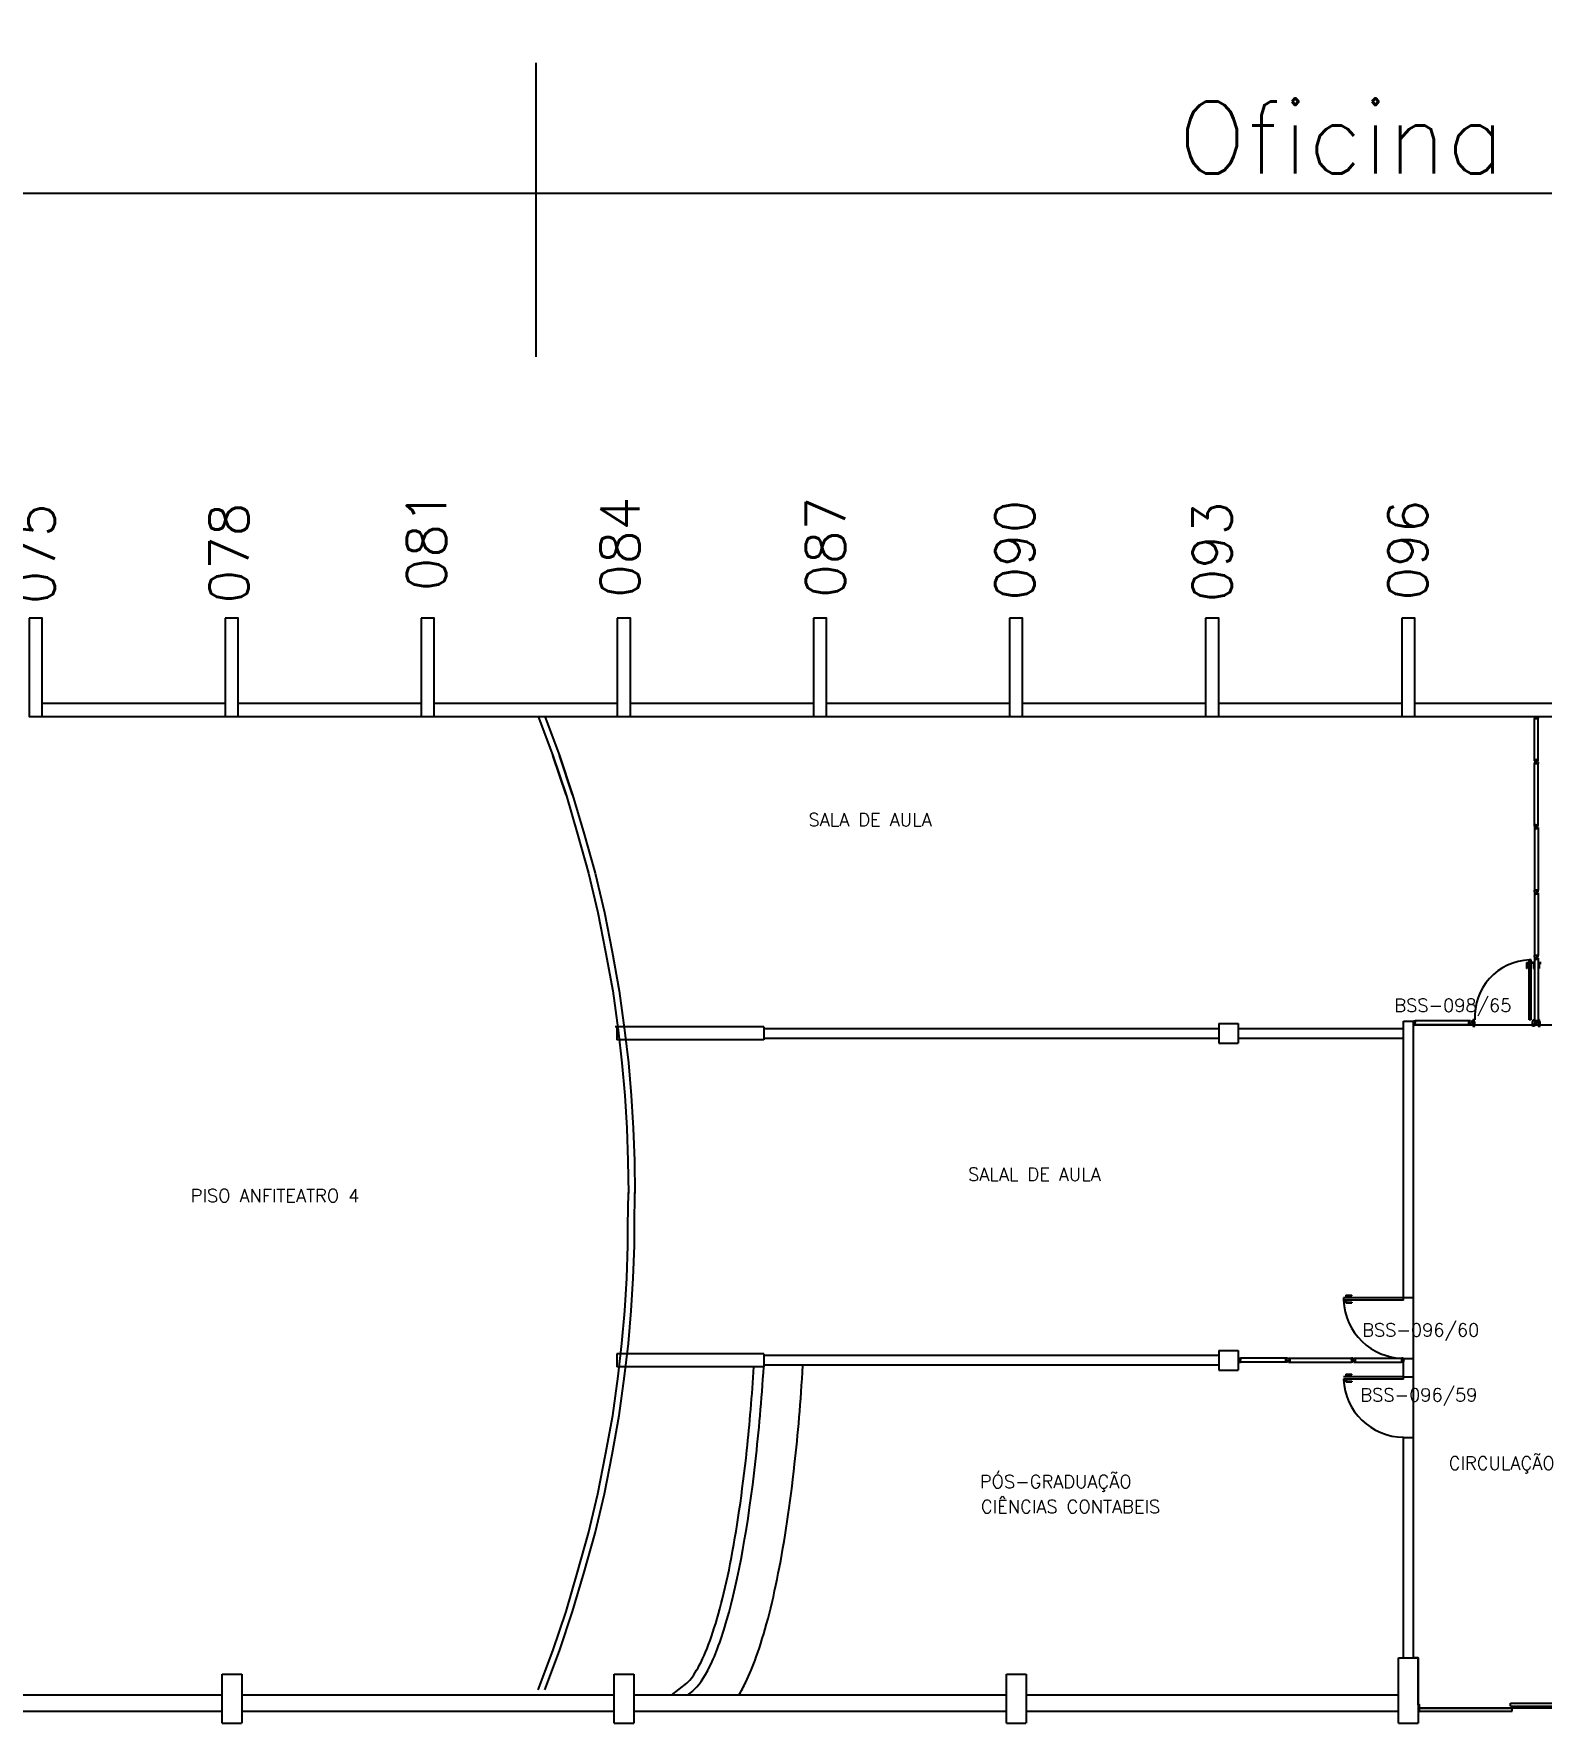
# Model space of a CAD drawing. Extents: x -248 to -11, y 347 to 447.
# Drawn here: x -159.2 to -136.13, y 416.63 to 442.47 of the extents above; entities that cross this region are included whole.
import ezdxf
from ezdxf.enums import TextEntityAlignment as Align

# ---------------------------------------------------------------- set-up
doc = ezdxf.new("R2010")
doc.units = 0
doc.header["$LTSCALE"] = 0.02
doc.header["$MEASUREMENT"] = 0
doc.header["$PDMODE"] = 99
doc.layers.get('0').update_dxf_attribs({"linetype": 'CONTINUOUS'})
doc.layers.get('DEFPOINTS').update_dxf_attribs({"linetype": 'CONTINUOUS'})
for name, color, linetype in [('ALV', 2, 'CONTINUOUS'), ('DIV', 2, 'CONTINUOUS'), ('ESQ', 1, 'CONTINUOUS'), ('ESTR', 3, 'CONTINUOUS'), ('JANELA', 1, 'CONTINUOUS'), ('NOPILAR1', 2, 'CONTINUOUS'), ('TEXTO', 2, 'CONTINUOUS'), ('TEXTO-CENTRO-CUSTO', 2, 'CONTINUOUS'), ('TEXTO-ENDEREÇO', 2, 'CONTINUOUS')]:
    doc.layers.add(name, color=color, linetype=linetype)
doc.styles.add('1', font='romans.shx', dxfattribs={"height": 1.1})
doc.styles.add('NOPILAR', font='simplex.shx', dxfattribs={"height": 0.6})
doc.styles.add('UNB-100', font='simplex.shx', dxfattribs={"height": 0.2})
doc.styles.add('UNB-100-1', font='simplex.shx', dxfattribs={"height": 0.2})
doc.dimstyles.new('1-600', dxfattribs={"dimtxt": 1.1, "dimasz": 2.5, "dimexe": 2, "dimexo": 4, "dimgap": 0.2, "dimtad": 1, "dimdec": 0, "dimzin": 4, "dimdsep": 46, "dimlunit": 6, "dimtxsty": '1', "dimblk1": 'NONE', "dimblk2": 'NONE', "dimsah": 1, "dimcen": 0, "dimclrd": 2, "dimclre": 2, "dimclrt": 2, "dimadec": 0, "dimazin": 0, "dimtfac": 1, "dimtdec": 0, "dimtmove": 2, "dimatfit": 3, "dimldrblk": 'NONE', "dimfxl": 1, "dimtolj": 1, "dimtzin": 0, "dimarcsym": 0})

# ---------------------------------------------------------------- blocks, each defined once
blk = doc.blocks.new('PILAR-SSS')
blk.add_lwpolyline([(0, 0), (0, -1.5), (0.2, -1.5), (0.2, 0)], close=True)
blk = doc.blocks.new('PISOANF-SSS')
for p, q in [((0, 0), (-0.224, -0.6)), ((-0.224, -0.6), (-0.427, -1.2)), ((-0.427, -1.2), (-0.603, -1.8)), ((-0.603, -1.8), (-0.772, -2.4)), ((-0.772, -2.4), (-0.914, -3)), ((-0.914, -3), (-1.032, -3.6)), ((-1.032, -3.6), (-1.14, -4.2)), ((-1.14, -4.2), (-1.223, -4.8)), ((-1.223, -4.8), (-1.28, -5.3)), ((-1.28, -5.3), (-1.324, -5.8)), ((-1.324, -5.8), (-1.355, -6.3)), ((-1.355, -6.3), (-1.374, -6.8)), ((-1.374, -6.8), (-1.374, -7.111)), ((-1.374, -7.111), (-1.38, -7.611)), ((-1.374, -8.093), (-1.38, -7.593)), ((-1.355, -8.593), (-1.374, -8.093)), ((-1.324, -9.093), (-1.355, -8.593)), ((-1.28, -9.593), (-1.324, -9.093)), ((-1.223, -10.093), (-1.28, -9.593)), ((-1.14, -10.693), (-1.223, -10.093)), ((-1.032, -11.293), (-1.14, -10.693)), ((-0.914, -11.893), (-1.032, -11.293)), ((-0.772, -12.493), (-0.914, -11.893)), ((-0.603, -13.093), (-0.772, -12.493)), ((-0.427, -13.693), (-0.603, -13.093))]:
    blk.add_line(p, q)
blk.add_lwpolyline([(-0.224, -14.293), (-0.427, -13.693)], close=True)
blk.add_lwpolyline([(0, -14.893), (-0.224, -14.293)])
blk = doc.blocks.new('*D54')
at = {"layer": 'DEFPOINTS', "color": 0, "transparency": 16777216}
for p in [(-151.511, 440.03), (-151.511, 433.53), (-120.269, 433.53)]:
    blk.add_point(p, dxfattribs=at)
at = {"layer": 'TEXTO-CENTRO-CUSTO', "color": 2, "lineweight": -2, "transparency": 16777216}
for p, q in [((-151.511, 437.53), (-151.511, 442.03)), ((-120.269, 440.03), (-151.511, 440.03))]:
    blk.add_line(p, q, dxfattribs=at)
at = {"layer": 'TEXTO-CENTRO-CUSTO', "color": 2, "transparency": 16777216, "insert": (-135.89, 440.832), "char_height": 1.1, "attachment_point": 5, "style": '1'}
blk.add_mtext('\\A1;Oficina Química', dxfattribs=at)
blk = doc.blocks.new('_NONE')
at = {"color": 0, "linetype": 'ByBlock'}
blk.add_circle((0, 0), 0.25, dxfattribs=at)
blk = doc.blocks.new('*D51')
at = {"color": 2, "linetype": 'ByBlock', "transparency": 16777216}
for p, q in [((-162.069, 437.53), (-162.069, 442.03)), ((-151.511, 440.03), (-162.069, 440.03))]:
    blk.add_line(p, q, dxfattribs=at)
at = {"layer": 'DEFPOINTS', "color": 0, "linetype": 'ByBlock', "transparency": 16777216}
for p in [(-162.069, 440.03), (-162.069, 433.53), (-151.511, 433.53)]:
    blk.add_point(p, dxfattribs=at)
blk = doc.blocks.new('DIVMT-SSS')
for p, q in [((-0.03, 0.008), (-0.03, 0.03)), ((-0.006, 0.03), (-0.03, 0.03)), ((-0.03, 0.008), (-0.02, 0.008)), ((-0.02, -0.008), (-0.02, 0.008)), ((-0.006, 0.02), (-0.006, 0.03)), ((0.006, 0.02), (-0.006, 0.02)), ((-0.005, 0), (0.005, 0)), ((0.005, 0), (-0.005, 0)), ((0, 0.005), (0, -0.005)), ((0, -0.005), (0, 0.005)), ((0.006, 0.03), (0.03, 0.03)), ((0.006, 0.02), (0.006, 0.03)), ((0.03, 0.008), (0.02, 0.008)), ((0.02, -0.008), (0.02, 0.008)), ((0.03, 0.008), (0.03, 0.03)), ((-0.03, -0.008), (-0.03, -0.03)), ((-0.03, -0.008), (-0.02, -0.008)), ((-0.03, -0.03), (-0.03, -0.97)), ((-0.03, -0.03), (-0.009, -0.03)), ((0.03, -0.03), (-0.03, -0.03)), ((-0.03, -0.03), (-0.006, -0.03)), ((-0.009, -0.03), (-0.027, -0.03)), ((-0.006, -0.02), (-0.006, -0.03)), ((-0.006, -0.02), (0.006, -0.02)), ((-0.006, -0.02), (-0.006, -0.03)), ((0.006, -0.02), (-0.006, -0.02)), ((0.005, -0.03), (-0.005, -0.03)), ((0.006, -0.02), (0.006, -0.03)), ((0.006, -0.02), (0.006, -0.03)), ((0.03, -0.03), (0.006, -0.03)), ((0.03, -0.008), (0.02, -0.008)), ((0.03, -0.008), (0.03, -0.03)), ((0.03, -0.03), (0.03, -0.97)), ((0.03, -0.97), (-0.03, -0.97)), ((-0.006, -0.98), (-0.006, -0.97)), ((-0.006, -0.98), (0.006, -0.98)), ((0.006, -1.001), (-0.006, -1.001)), ((0.005, -0.97), (-0.005, -0.97)), ((0, -0.994), (0, -1.007)), ((0, -1.02), (0, -1.021)), ((0.006, -0.98), (0.006, -0.97))]:
    blk.add_line(p, q)
blk = doc.blocks.new('MTINI-SSS')
for p, q in [((-0.03, 0.008), (-0.03, 0.028)), ((-0.03, 0.028), (-0.008, 0.028)), ((-0.03, 0.008), (-0.02, 0.008)), ((-0.02, 0), (-0.02, 0.008)), ((-0.001, 0), (-0.02, 0)), ((-0.008, 0.019), (-0.008, 0.028)), ((0.008, 0.019), (-0.008, 0.019)), ((0.005, 0), (-0.005, 0)), ((0.02, 0), (-0.001, 0)), ((0, -0.005), (0, 0.005)), ((0.008, 0.019), (0.008, 0.028)), ((0.03, 0.028), (0.008, 0.028)), ((0.03, 0.008), (0.02, 0.008)), ((0.02, 0), (0.02, 0.008)), ((0.03, 0.008), (0.03, 0.028))]:
    blk.add_line(p, q)
blk = doc.blocks.new('MTT-SSS')
for p, q in [((-0.008, 0.03), (-0.03, 0.03)), ((-0.03, 0.03), (-0.03, 0.006)), ((-0.0185, 0.006), (-0.03, 0.006)), ((-0.0185, -0.006), (-0.0185, 0.006)), ((-0.008, 0.03), (-0.008, 0.02)), ((-0.008, 0.02), (0.008, 0.02)), ((-0.0051, 0), (0.0051, 0)), ((0, -0.0051), (0, 0.0051)), ((0.008, 0.03), (0.03, 0.03)), ((0.008, 0.03), (0.008, 0.02)), ((0.0205, -0.006), (0.0205, 0.006)), ((0.0205, 0.006), (0.03, 0.006)), ((0.03, 0.006), (0.03, 0.03)), ((-0.03, -0.03), (-0.03, -0.006)), ((-0.0185, -0.006), (-0.03, -0.006)), ((-0.008, -0.03), (-0.03, -0.03)), ((-0.008, -0.02), (0.008, -0.02)), ((-0.008, -0.03), (-0.008, -0.02)), ((0.008, -0.03), (0.008, -0.02)), ((0.008, -0.03), (0.03, -0.03)), ((0.0205, -0.006), (0.03, -0.006)), ((0.03, -0.006), (0.03, -0.03))]:
    blk.add_line(p, q)
blk = doc.blocks.new('DIV-SSS')
for p, q in [((-0.005, 0), (0.005, 0)), ((0, 0.005), (0, -0.005)), ((-0.03, -0.03), (-0.03, -0.97)), ((0.03, -0.03), (-0.03, -0.03)), ((-0.03, -0.03), (-0.009, -0.03)), ((-0.009, -0.03), (-0.027, -0.03)), ((-0.006, -0.02), (0.006, -0.02)), ((-0.006, -0.02), (-0.006, -0.03)), ((-0.005, -0.022), (0.005, -0.022)), ((-0.005, -0.022), (-0.005, -0.029)), ((0.005, -0.029), (-0.005, -0.029)), ((0.005, -0.03), (-0.005, -0.03)), ((0.005, -0.022), (0.005, -0.029)), ((0.006, -0.02), (0.006, -0.03)), ((0.03, -0.03), (0.03, -0.97)), ((0.03, -0.97), (-0.03, -0.97)), ((0.007, -0.999), (-0.007, -0.999)), ((-0.006, -0.98), (-0.006, -0.97)), ((-0.006, -0.98), (0.006, -0.98)), ((0.005, -0.97), (-0.005, -0.97)), ((0, -0.991), (0, -1.006)), ((0.006, -0.98), (0.006, -0.97))]:
    blk.add_line(p, q)
blk = doc.blocks.new('ds')
at = {"layer": 'ESQ'}
for p, q in [((-135.094, 424.258), (-134.174, 424.258)), ((-135.094, 424.223), (-134.174, 424.223)), ((-134.304, 424.288), (-134.304, 424.298)), ((-134.214, 424.298), (-134.304, 424.298)), ((-134.224, 424.288), (-134.304, 424.288)), ((-134.304, 424.193), (-134.304, 424.184)), ((-134.224, 424.193), (-134.304, 424.193)), ((-134.214, 424.183), (-134.304, 424.183)), ((-134.224, 424.288), (-134.224, 424.258)), ((-134.224, 424.193), (-134.224, 424.223)), ((-134.214, 424.298), (-134.214, 424.258)), ((-134.214, 424.183), (-134.214, 424.223)), ((-134.174, 424.223), (-134.174, 424.258))]:
    blk.add_line(p, q, dxfattribs=at)
blk.add_arc((-135.102, 424.224), 0.925, 2.203, 89.5427, dxfattribs=at)

msp = doc.modelspace()

# ---------------------------------------------------------------- linework, layer by layer
at = {"layer": 'ALV'}
for p, q in [((-159.069, 432.23), (-156.269, 432.23)), ((-156.069, 432.23), (-153.269, 432.23)), ((-153.069, 432.23), (-150.269, 432.23)), ((-150.069, 432.23), (-147.269, 432.23)), ((-147.069, 432.23), (-144.269, 432.23)), ((-144.069, 432.23), (-141.269, 432.23)), ((-141.069, 432.23), (-138.269, 432.23)), ((-138.069, 432.23), (-135.269, 432.23)), ((-159.069, 432.03), (-156.269, 432.03)), ((-156.069, 432.03), (-153.269, 432.03)), ((-153.069, 432.03), (-150.269, 432.03)), ((-150.069, 432.03), (-147.269, 432.03)), ((-147.069, 432.03), (-144.269, 432.03)), ((-144.069, 432.03), (-141.269, 432.03)), ((-141.069, 432.03), (-138.269, 432.03)), ((-138.069, 432.03), (-135.269, 432.03)), ((-148.029, 427.255), (-141.069, 427.255)), ((-140.769, 427.255), (-138.241, 427.255)), ((-138.241, 423.135), (-138.241, 427.369)), ((-138.241, 427.369), (-138.091, 427.369)), ((-138.091, 423.135), (-138.091, 427.369)), ((-148.029, 427.105), (-141.069, 427.105)), ((-140.769, 427.105), (-138.241, 427.105)), ((-138.091, 423.135), (-138.241, 423.135)), ((-141.069, 422.255), (-148.029, 422.255)), ((-141.069, 422.105), (-148.029, 422.105)), ((-138.241, 421.891), (-138.241, 422.209)), ((-138.241, 422.209), (-138.091, 422.209)), ((-138.091, 421.926), (-138.091, 422.209)), ((-138.241, 421.926), (-138.091, 421.926)), ((-138.242, 421), (-138.091, 421)), ((-138.241, 417.627), (-138.241, 421)), ((-138.091, 417.627), (-138.091, 421)), ((-149.21, 417.239), (-149.445, 417.058)), ((-156.316, 417.058), (-161.015, 417.058)), ((-150.316, 417.058), (-156.016, 417.058)), ((-144.316, 417.058), (-150.016, 417.058)), ((-149.118, 417.12), (-149.199, 417.058)), ((-138.316, 417.058), (-144.016, 417.058)), ((-156.316, 416.808), (-161.015, 416.808)), ((-150.316, 416.808), (-156.016, 416.808)), ((-144.316, 416.808), (-150.016, 416.808)), ((-138.316, 416.808), (-144.016, 416.808))]:
    msp.add_line(p, q, dxfattribs=at)
msp.add_lwpolyline([(-138.091, 427.309), (-135.244, 427.309), (-135.244, 417.567), (-132.316, 417.567), (-132.336, 416.908), (-132.336, 416.859), (-137.996, 416.858), (-137.996, 416.908), (-138.016, 416.908), (-138.016, 417.627), (-138.091, 417.627), (-138.091, 427.309)], dxfattribs=at)
for points, knots in [([(-149.213, 417.237), (-149.173, 417.269), (-149.115, 417.337), (-148.996, 417.537), (-148.934, 417.67), (-148.755, 418.144), (-148.641, 418.564), (-148.442, 419.572), (-148.356, 420.159), (-148.244, 421.208), (-148.208, 421.637), (-148.18, 422.08)], [3.291204, 3.291204, 3.291204, 3.291204, 3.444835, 3.444835, 3.598467, 3.598467, 3.895085, 3.895085, 4.191703, 4.191703, 4.378675, 4.378675, 4.378675, 4.378675]), ([(-149.118, 417.12), (-149.034, 417.188), (-148.942, 417.316), (-148.762, 417.683), (-148.674, 417.922), (-148.415, 418.822), (-148.265, 419.658), (-148.104, 421.088), (-148.062, 421.574), (-148.029, 422.08)], [3.291204, 3.291204, 3.291204, 3.291204, 3.503439, 3.503439, 3.715675, 3.715675, 4.167767, 4.167767, 4.380049, 4.380049, 4.380049, 4.380049]), ([(-148.408, 417.058), (-148.371, 417.12), (-148.337, 417.186), (-148.246, 417.373), (-148.194, 417.502), (-148.016, 417.997), (-147.904, 418.426), (-147.708, 419.418), (-147.624, 419.979), (-147.505, 421.05), (-147.463, 421.537), (-147.431, 422.105)], [3.446493, 3.446493, 3.446493, 3.446493, 3.5092255, 3.5092255, 3.6182362, 3.6182362, 3.8949869, 3.8949869, 4.1717377, 4.1717377, 4.3800486, 4.3800486, 4.3800486, 4.3800486])]:
    msp.add_open_spline(points, degree=3, knots=knots, dxfattribs=at)
at = {"layer": 'DIV'}
for p, q in [((-136.24, 431.37), (-136.24, 431.999)), ((-136.24, 431.999), (-136.18, 431.999)), ((-136.216, 432.029), (-136.204, 432.029)), ((-136.216, 432.008), (-136.216, 431.999)), ((-136.204, 432.008), (-136.216, 432.008)), ((-136.215, 431.999), (-136.205, 431.999)), ((-136.21, 432.022), (-136.21, 432.036)), ((-136.204, 432.008), (-136.204, 431.999)), ((-136.18, 431.37), (-136.18, 431.999)), ((-136.24, 431.37), (-136.216, 431.37)), ((-136.24, 431.348), (-136.24, 431.37)), ((-136.24, 431.37), (-136.18, 431.37)), ((-136.216, 431.36), (-136.216, 431.37)), ((-136.216, 431.36), (-136.216, 431.37)), ((-136.216, 431.36), (-136.204, 431.36)), ((-136.204, 431.36), (-136.216, 431.36)), ((-136.215, 431.37), (-136.205, 431.37)), ((-136.204, 431.36), (-136.204, 431.37)), ((-136.18, 431.37), (-136.204, 431.37)), ((-136.204, 431.36), (-136.204, 431.37)), ((-136.201, 431.37), (-136.183, 431.37)), ((-136.18, 431.37), (-136.201, 431.37)), ((-136.18, 431.348), (-136.18, 431.37)), ((-136.24, 431.348), (-136.23, 431.348)), ((-136.24, 431.332), (-136.23, 431.332)), ((-136.24, 431.332), (-136.24, 431.31)), ((-136.216, 431.31), (-136.24, 431.31)), ((-136.23, 431.348), (-136.23, 431.332)), ((-136.216, 431.319), (-136.204, 431.319)), ((-136.216, 431.319), (-136.216, 431.31)), ((-136.215, 431.34), (-136.205, 431.34)), ((-136.205, 431.34), (-136.215, 431.34)), ((-136.21, 431.345), (-136.21, 431.335)), ((-136.21, 431.335), (-136.21, 431.345)), ((-136.204, 431.319), (-136.204, 431.31)), ((-136.204, 431.31), (-136.18, 431.31)), ((-136.18, 431.348), (-136.19, 431.348)), ((-136.19, 431.348), (-136.19, 431.332)), ((-136.18, 431.332), (-136.19, 431.332)), ((-136.18, 431.332), (-136.18, 431.31)), ((-136.36, 428.265), (-136.36, 428.175)), ((-136.36, 428.265), (-136.32, 428.265)), ((-136.35, 428.255), (-136.35, 428.175)), ((-136.35, 428.255), (-136.32, 428.255)), ((-136.287, 428.305), (-136.317, 428.305)), ((-136.317, 427.39), (-136.317, 428.305)), ((-136.287, 427.39), (-136.287, 428.305)), ((-136.245, 428.265), (-136.285, 428.265)), ((-136.255, 428.255), (-136.285, 428.255)), ((-136.255, 428.255), (-136.255, 428.175)), ((-136.245, 428.265), (-136.245, 428.175)), ((-136.176, 428.265), (-136.136, 428.265)), ((-136.176, 428.265), (-136.176, 428.175)), ((-136.166, 428.255), (-136.136, 428.255)), ((-136.166, 428.255), (-136.166, 428.175)), ((-136.35, 428.175), (-136.359, 428.175)), ((-136.255, 428.175), (-136.245, 428.175)), ((-136.166, 428.175), (-136.176, 428.175)), ((-138.085, 427.34), (-138.099, 427.34)), ((-138.071, 427.346), (-138.062, 427.346)), ((-138.071, 427.346), (-138.071, 427.334)), ((-138.071, 427.334), (-138.062, 427.334)), ((-137.241, 427.37), (-138.062, 427.37)), ((-138.062, 427.31), (-138.062, 427.37)), ((-138.062, 427.335), (-138.062, 427.345)), ((-137.241, 427.31), (-138.062, 427.31)), ((-137.241, 427.37), (-137.241, 427.346)), ((-137.219, 427.37), (-137.241, 427.37)), ((-137.241, 427.31), (-137.241, 427.37)), ((-137.241, 427.37), (-137.241, 427.349)), ((-137.241, 427.349), (-137.241, 427.367)), ((-137.231, 427.346), (-137.241, 427.346)), ((-137.231, 427.346), (-137.241, 427.346)), ((-137.241, 427.335), (-137.241, 427.345)), ((-137.231, 427.334), (-137.241, 427.334)), ((-137.241, 427.31), (-137.241, 427.334)), ((-137.231, 427.334), (-137.241, 427.334)), ((-137.219, 427.31), (-137.241, 427.31)), ((-137.231, 427.334), (-137.231, 427.346)), ((-137.231, 427.346), (-137.231, 427.334)), ((-137.219, 427.37), (-137.219, 427.36)), ((-137.219, 427.36), (-137.203, 427.36)), ((-137.219, 427.32), (-137.203, 427.32)), ((-137.219, 427.31), (-137.219, 427.32)), ((-137.216, 427.34), (-137.205, 427.34)), ((-137.205, 427.34), (-137.216, 427.34)), ((-137.211, 427.335), (-137.211, 427.345)), ((-137.211, 427.345), (-137.211, 427.335)), ((-137.203, 427.37), (-137.203, 427.36)), ((-137.203, 427.37), (-137.181, 427.37)), ((-137.203, 427.31), (-137.203, 427.32)), ((-137.203, 427.31), (-137.181, 427.31)), ((-137.19, 427.334), (-137.19, 427.346)), ((-137.19, 427.346), (-137.181, 427.346)), ((-137.19, 427.334), (-137.181, 427.334)), ((-137.181, 427.346), (-137.181, 427.37)), ((-137.181, 427.334), (-137.181, 427.31)), ((-137.179, 427.39), (-137.179, 427.375)), ((-137.159, 427.39), (-137.179, 427.39)), ((-137.179, 427.375), (-137.179, 427.305)), ((-137.179, 427.305), (-137.179, 427.29)), ((-137.179, 427.29), (-137.149, 427.29)), ((-137.159, 427.36), (-137.159, 427.39)), ((-137.159, 427.36), (-137.149, 427.36)), ((-137.149, 427.29), (-137.149, 427.36)), ((-136.287, 427.39), (-136.317, 427.39)), ((-136.26, 427.36), (-136.27, 427.36)), ((-136.27, 427.29), (-136.27, 427.36)), ((-136.24, 427.29), (-136.27, 427.29)), ((-136.26, 427.36), (-136.26, 427.39)), ((-136.26, 427.39), (-136.24, 427.39)), ((-136.24, 427.39), (-136.24, 427.375)), ((-136.24, 427.375), (-136.24, 427.305)), ((-136.24, 427.305), (-136.24, 427.29)), ((-136.179, 427.39), (-136.179, 427.29)), ((-136.159, 427.39), (-136.179, 427.39)), ((-136.179, 427.29), (-136.149, 427.29)), ((-136.159, 427.36), (-136.159, 427.39)), ((-136.159, 427.36), (-136.149, 427.36)), ((-136.149, 427.29), (-136.149, 427.36)), ((-140.768, 422.18), (-140.758, 422.18)), ((-140.763, 422.18), (-140.763, 422.2)), ((-140.763, 422.2), (-140.755, 422.2)), ((-140.763, 422.174), (-140.763, 422.185)), ((-140.763, 422.16), (-140.763, 422.18)), ((-140.763, 422.16), (-140.755, 422.16)), ((-140.755, 422.21), (-140.735, 422.21)), ((-140.755, 422.21), (-140.755, 422.2)), ((-140.755, 422.15), (-140.755, 422.16)), ((-140.755, 422.15), (-140.735, 422.15)), ((-140.744, 422.188), (-140.735, 422.188)), ((-140.744, 422.172), (-140.744, 422.188)), ((-140.744, 422.172), (-140.735, 422.172)), ((-140.742, 422.186), (-140.733, 422.186)), ((-140.742, 422.186), (-140.742, 422.174)), ((-140.742, 422.176), (-140.742, 422.184)), ((-140.742, 422.174), (-140.733, 422.174)), ((-140.74, 422.186), (-140.736, 422.186)), ((-140.74, 422.174), (-140.736, 422.174)), ((-140.735, 422.21), (-140.735, 422.188)), ((-140.735, 422.15), (-140.735, 422.172)), ((-140.044, 422.21), (-140.733, 422.21)), ((-140.733, 422.15), (-140.733, 422.21)), ((-140.733, 422.189), (-140.733, 422.207)), ((-140.733, 422.171), (-140.733, 422.153)), ((-140.044, 422.15), (-140.733, 422.15)), ((-140.044, 422.15), (-140.044, 422.21)), ((-140.044, 422.21), (-140.044, 422.189)), ((-140.044, 422.189), (-140.044, 422.207)), ((-140.035, 422.186), (-140.044, 422.186)), ((-140.035, 422.174), (-140.044, 422.174)), ((-140.044, 422.171), (-140.044, 422.153)), ((-140.035, 422.186), (-140.035, 422.174)), ((-140.035, 422.18), (-140.032, 422.18)), ((-140.016, 422.18), (-140.002, 422.18)), ((-140.009, 422.186), (-140.009, 422.174)), ((-139.017, 422.21), (-139.039, 422.21)), ((-139.039, 422.186), (-139.039, 422.21)), ((-139.029, 422.186), (-139.039, 422.186)), ((-139.029, 422.174), (-139.039, 422.174)), ((-139.039, 422.174), (-139.039, 422.15)), ((-139.017, 422.15), (-139.039, 422.15)), ((-139.029, 422.186), (-139.029, 422.174)), ((-139.017, 422.21), (-139.017, 422.2)), ((-139.001, 422.2), (-139.017, 422.2)), ((-139.001, 422.16), (-139.017, 422.16)), ((-139.017, 422.15), (-139.017, 422.16)), ((-139.003, 422.18), (-139.014, 422.18)), ((-139.014, 422.18), (-139.003, 422.18)), ((-139.009, 422.185), (-139.009, 422.174)), ((-139.009, 422.174), (-139.009, 422.185)), ((-139.001, 422.21), (-139.001, 422.2)), ((-139.001, 422.21), (-138.979, 422.21)), ((-139.001, 422.15), (-139.001, 422.16)), ((-139.001, 422.15), (-138.979, 422.15)), ((-138.988, 422.186), (-138.988, 422.174)), ((-138.988, 422.186), (-138.979, 422.186)), ((-138.988, 422.174), (-138.988, 422.186)), ((-138.988, 422.186), (-138.979, 422.186)), ((-138.988, 422.174), (-138.979, 422.174)), ((-138.988, 422.174), (-138.979, 422.174)), ((-138.979, 422.21), (-138.979, 422.186)), ((-138.979, 422.21), (-138.979, 422.15)), ((-138.979, 422.21), (-138.271, 422.21)), ((-138.979, 422.185), (-138.979, 422.175)), ((-138.979, 422.15), (-138.979, 422.174)), ((-138.979, 422.171), (-138.979, 422.153)), ((-138.979, 422.15), (-138.979, 422.171)), ((-138.979, 422.15), (-138.271, 422.15)), ((-138.271, 422.21), (-138.271, 422.15)), ((-138.262, 422.186), (-138.271, 422.186)), ((-138.271, 422.185), (-138.271, 422.175)), ((-138.262, 422.174), (-138.271, 422.174)), ((-138.262, 422.174), (-138.262, 422.186)), ((-138.248, 422.18), (-138.234, 422.18)), ((-138.241, 422.186), (-138.241, 422.173)), ((-138.222, 422.18), (-138.221, 422.18))]:
    msp.add_line(p, q, dxfattribs=at)
at = {"layer": 'DIV', "color": 1}
msp.add_arc((-136.285, 427.44), 0.865, 92.0836, 183.3214, dxfattribs=at)
at = {"layer": 'ESQ'}
for p, q in [((-138.241, 423.1), (-138.241, 423.135)), ((-138.241, 421.926), (-139.162, 421.926)), ((-138.241, 421.891), (-139.162, 421.891)), ((-139.122, 421.966), (-139.032, 421.966)), ((-139.122, 421.966), (-139.122, 421.926)), ((-139.122, 421.851), (-139.122, 421.891)), ((-139.122, 421.851), (-139.032, 421.851)), ((-139.112, 421.956), (-139.032, 421.956)), ((-139.112, 421.956), (-139.112, 421.926)), ((-139.112, 421.861), (-139.112, 421.891)), ((-139.112, 421.861), (-139.032, 421.861)), ((-139.032, 421.956), (-139.032, 421.966)), ((-139.032, 421.861), (-139.032, 421.851))]:
    msp.add_line(p, q, dxfattribs=at)
msp.add_arc((-138.234, 421.926), 0.925, 182.203, 269.5427, dxfattribs=at)
at = {"layer": 'ESTR'}
for p, q in [((-148.029, 427.28), (-150.3, 427.28)), ((-150.279, 427.28), (-150.279, 427.08)), ((-148.029, 427.28), (-148.029, 427.08)), ((-141.069, 427.33), (-140.769, 427.33)), ((-141.069, 427.33), (-141.069, 427.03)), ((-140.769, 427.33), (-140.769, 427.03)), ((-148.029, 427.08), (-150.279, 427.08)), ((-141.069, 427.03), (-140.769, 427.03)), ((-141.069, 422.33), (-141.069, 422.03)), ((-141.069, 422.33), (-140.769, 422.33)), ((-140.769, 422.33), (-140.769, 422.03)), ((-148.029, 422.28), (-150.279, 422.28)), ((-150.279, 422.28), (-150.279, 422.08)), ((-148.029, 422.08), (-150.279, 422.08)), ((-148.029, 422.28), (-148.029, 422.08)), ((-141.069, 422.03), (-140.769, 422.03)), ((-138.316, 416.627), (-138.316, 417.627)), ((-138.316, 417.627), (-138.016, 417.627)), ((-138.016, 417.627), (-138.016, 416.627)), ((-156.316, 417.377), (-156.016, 417.377)), ((-156.316, 416.627), (-156.316, 417.377)), ((-156.016, 417.377), (-156.016, 416.627)), ((-150.316, 417.377), (-150.016, 417.377)), ((-150.316, 416.627), (-150.316, 417.377)), ((-150.016, 417.377), (-150.016, 416.627)), ((-144.316, 417.377), (-144.016, 417.377)), ((-144.316, 416.627), (-144.316, 417.377)), ((-144.016, 417.377), (-144.016, 416.627)), ((-156.316, 416.627), (-156.017, 416.627)), ((-150.316, 416.627), (-150.017, 416.627)), ((-144.316, 416.627), (-144.017, 416.627)), ((-138.316, 416.627), (-138.017, 416.627))]:
    msp.add_line(p, q, dxfattribs=at)
at = {"layer": 'JANELA', "color": 3}
for p, q in [((-137.996, 416.908), (-138.016, 416.908)), ((-137.996, 416.808), (-137.996, 416.908)), ((-136.604, 416.933), (-135.189, 416.933)), ((-136.604, 416.887), (-136.604, 416.933)), ((-136.604, 416.887), (-135.189, 416.887)), ((-138.016, 416.808), (-137.996, 416.808)), ((-137.996, 416.859), (-136.581, 416.859)), ((-137.996, 416.812), (-136.581, 416.812)), ((-136.581, 416.812), (-136.581, 416.859))]:
    msp.add_line(p, q, dxfattribs=at)

# ---------------------------------------------------------------- block references
at = {"layer": 'ALV', "rotation": 179.9999999764983}
msp.add_blockref('ds', (-273.336, 847.358), dxfattribs=at)
at = {"layer": 'DIV'}
for name, p, rotation in [('MTINI-SSS', (-136.21, 432.029), 180), ('DIV-SSS', (-136.21, 430.34), 180), ('MTINI-SSS', (-138.091, 427.34), 270), ('DIVMT-SSS', (-140.009, 422.18), 90), ('MTINI-SSS', (-138.241, 422.18), 90)]:
    msp.add_blockref(name, p, dxfattribs=dict(at, rotation=rotation))
for name, p in [('DIVMT-SSS', (-136.21, 430.34)), ('DIVMT-SSS', (-136.21, 429.34)), ('DIVMT-SSS', (-136.21, 428.34)), ('MTT-SSS', (-136.21, 427.34))]:
    msp.add_blockref(name, p, dxfattribs=at)
at = {"layer": 'ESTR'}
for p in [(-159.269, 433.53), (-156.269, 433.53), (-153.269, 433.53), (-150.269, 433.53), (-147.269, 433.53), (-144.269, 433.53), (-141.269, 433.53), (-138.269, 433.53)]:
    msp.add_blockref('PILAR-SSS', p, dxfattribs=at)
at = {"layer": 'ESTR', "rotation": 179.9999999764969}
for p in [(-151.48, 417.136), (-151.38, 417.136)]:
    msp.add_blockref('PISOANF-SSS', p, dxfattribs=at)

# ---------------------------------------------------------------- texts
at = {"layer": 'NOPILAR1', "style": 'NOPILAR'}
for s, p in [('081', (-152.89, 433.943)), ('084', (-149.928, 433.844)), ('087', (-146.785, 433.844)), ('090', (-143.888, 433.802)), ('093', (-140.869, 433.775)), ('096', (-137.877, 433.802)), ('075', (-158.875, 433.745)), ('078', (-155.91, 433.757))]:
    msp.add_text(s, height=0.6, rotation=90, dxfattribs=at).set_placement(p)
at = {"layer": 'TEXTO', "style": 'UNB-100'}
for s, p in [('SALA DE AULA', (-147.345, 430.349)), ('SALAL DE AULA', (-144.904, 424.926)), ('PISO ANFITEATRO 4', (-156.796, 424.598)), ('PÓS-GRADUAÇÃO ', (-144.723, 420.223)), ('CIÊNCIAS CONTABEIS', (-144.707, 419.842))]:
    msp.add_text(s, height=0.2, dxfattribs=at).set_placement(p)
msp.add_text('CIRCULAÇÃO', height=0.2, rotation=360, dxfattribs=at).set_placement((-137.549, 420.506))
at = {"layer": 'TEXTO-ENDEREÇO', "style": 'UNB-100-1'}
for s, p in [('BSS-098/65', (-137.486, 427.51)), ('BSS-096/60', (-137.978, 422.543)), ('BSS-096/59', (-138.006, 421.55))]:
    msp.add_text(s, height=0.2, dxfattribs=at).set_placement(p, align=Align.CENTER)

# ---------------------------------------------------------------- dimensions: what is measured, and where the dimension line sits
at = {"layer": 'TEXTO-CENTRO-CUSTO'}
for base, p1, p2, text, picture, middle in [((-151.511, 440.03), (-120.269, 433.53), (-151.511, 433.53), 'Oficina Química', '*D54', (-135.89, 440.832)), ((-162.069, 440.03), (-151.511, 433.53), (-162.069, 433.53), ' ', '*D51', (-156.79, 440.03))]:
    dim = msp.add_linear_dim(base=base, p1=p1, p2=p2, text=text, dimstyle='1-600', override={"dimse1": 1}, dxfattribs=at)
    dim.commit()
    dim.dimension.update_dxf_attribs({"geometry": picture, "text_midpoint": middle})

doc.saveas('drawing.dxf')
